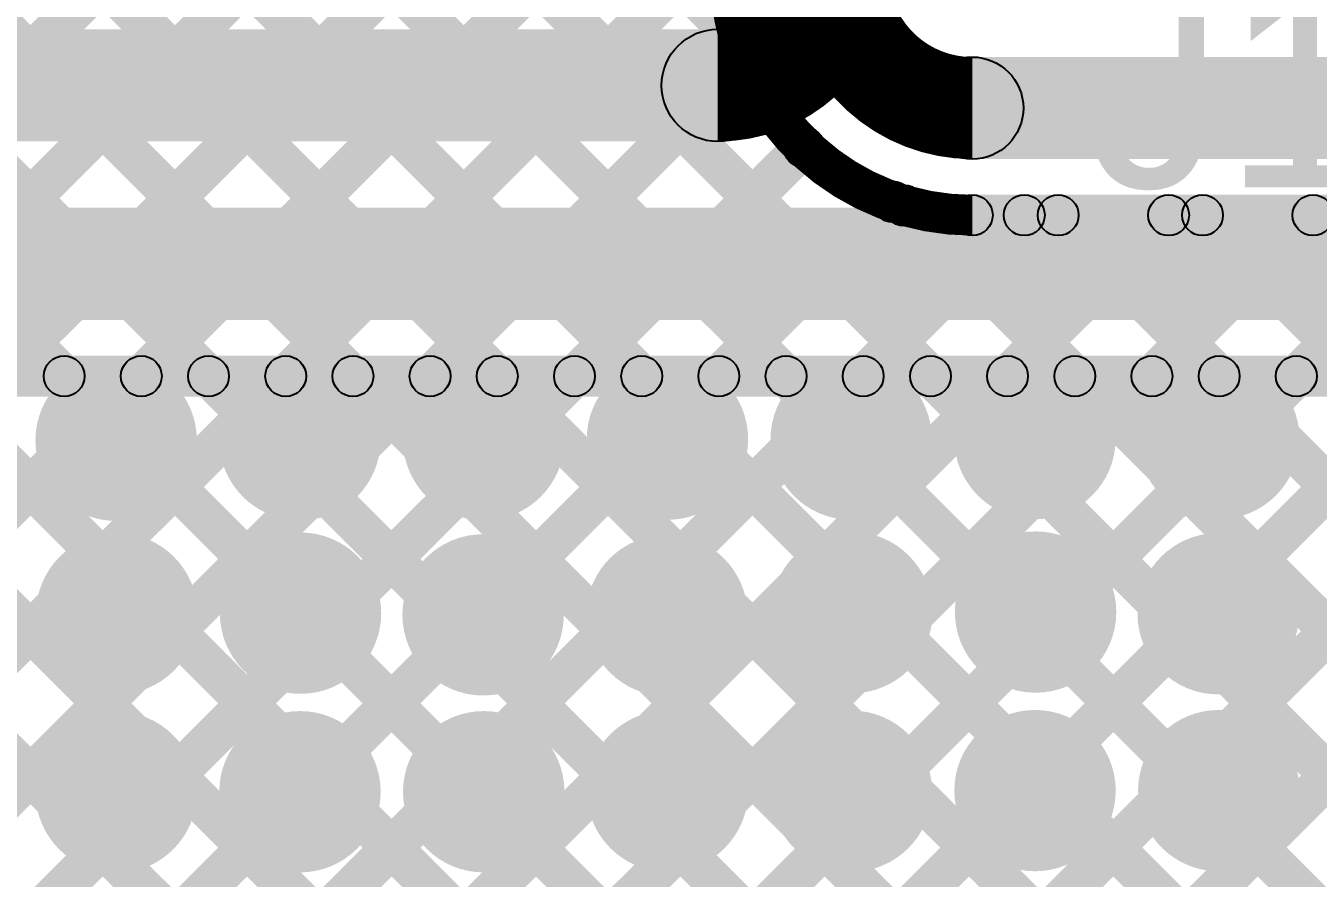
# Model space of a CAD drawing. Header units: millimetres. Extents: x -0.24 to 2.5, y 0 to 2.55.
# Drawn here: x 1.858 to 2.1111, y 1.0496 to 1.2167 of the extents above; entities that cross this region are included whole.
import ezdxf

# ---------------------------------------------------------------- set-up
doc = ezdxf.new("R2010")
doc.units = ezdxf.units.MM
doc.header["$MEASUREMENT"] = 0
for name, color, linetype in [('BottomLayer', 5, 'Continuous'), ('BottomSolder', 6, 'Continuous'), ('PadHoleLayer', 156, 'Continuous'), ('TopLayer', 1, 'Continuous'), ('TopOverlay', 2, 'Continuous'), ('TopPaste', 8, 'Continuous'), ('TopSolder', 216, 'Continuous'), ('ViaHoleLayer', 16, 'Continuous')]:
    doc.layers.add(name, color=color, linetype=linetype)

# ---------------------------------------------------------------- blocks, each defined once
blk = doc.blocks.new('TC2030_IDC_97')
at = {"layer": 'BottomSolder'}
h = blk.add_hatch(color=6, dxfattribs=at)
edge = h.paths.add_edge_path()
edge.add_arc((0.1, 0.04), 0.004, 0, 360)
h = blk.add_hatch(color=6, dxfattribs=at)
edge = h.paths.add_edge_path()
edge.add_arc((-0.1, 0), 0.004, 0, 360)
h = blk.add_hatch(color=6, dxfattribs=at)
edge = h.paths.add_edge_path()
edge.add_arc((0.1, -0.04), 0.004, 0, 360)
at = {"layer": 'PadHoleLayer'}
h = blk.add_hatch(color=156, dxfattribs=at)
edge = h.paths.add_edge_path()
edge.add_arc((0.1, 0.04), 0.01951, 0, 360)
h = blk.add_hatch(color=156, dxfattribs=at)
edge = h.paths.add_edge_path()
edge.add_arc((-0.1, 0), 0.01951, 0, 360)
h = blk.add_hatch(color=156, dxfattribs=at)
edge = h.paths.add_edge_path()
edge.add_arc((0.1, -0.04), 0.01951, 0, 360)
at = {"layer": 'TopLayer'}
h = blk.add_hatch(color=1, dxfattribs=at)
edge = h.paths.add_edge_path()
edge.add_arc((-0.05, 0.025), 0.01549, 0, 360)
h = blk.add_hatch(color=1, dxfattribs=at)
edge = h.paths.add_edge_path()
edge.add_arc((0, 0.025), 0.01549, 0, 360)
h = blk.add_hatch(color=1, dxfattribs=at)
edge = h.paths.add_edge_path()
edge.add_arc((0.05, 0.025), 0.01549, 0, 360)
h = blk.add_hatch(color=1, dxfattribs=at)
edge = h.paths.add_edge_path()
edge.add_arc((-0.05, -0.025), 0.01549, 0, 360)
h = blk.add_hatch(color=1, dxfattribs=at)
edge = h.paths.add_edge_path()
edge.add_arc((-0.05, -0.025), 0.01549, 0, 360)
h = blk.add_hatch(color=1, dxfattribs=at)
edge = h.paths.add_edge_path()
edge.add_arc((0, -0.025), 0.01549, 0, 360)
h = blk.add_hatch(color=1, dxfattribs=at)
edge = h.paths.add_edge_path()
edge.add_arc((0.05, -0.025), 0.01549, 0, 360)
at = {"layer": 'TopOverlay'}
h = blk.add_hatch(color=2, dxfattribs=at)
edge = h.paths.add_edge_path()
edge.add_arc((-0.0504, -0.057), 0.005, 0, 360)
h = blk.add_hatch(color=2, dxfattribs=at)
edge = h.paths.add_edge_path()
edge.add_arc((-0.0376, -0.057), 0.005, 0, 360)
at = {"layer": 'TopPaste'}
h = blk.add_hatch(color=8, dxfattribs=at)
edge = h.paths.add_edge_path()
edge.add_arc((-0.05, 0.025), 0.01549, 0, 360)
h = blk.add_hatch(color=8, dxfattribs=at)
edge = h.paths.add_edge_path()
edge.add_arc((0, 0.025), 0.01549, 0, 360)
h = blk.add_hatch(color=8, dxfattribs=at)
edge = h.paths.add_edge_path()
edge.add_arc((0.05, 0.025), 0.01549, 0, 360)
h = blk.add_hatch(color=8, dxfattribs=at)
edge = h.paths.add_edge_path()
edge.add_arc((-0.05, -0.025), 0.01549, 0, 360)
h = blk.add_hatch(color=8, dxfattribs=at)
edge = h.paths.add_edge_path()
edge.add_arc((-0.05, -0.025), 0.01549, 0, 360)
h = blk.add_hatch(color=8, dxfattribs=at)
edge = h.paths.add_edge_path()
edge.add_arc((0, -0.025), 0.01549, 0, 360)
h = blk.add_hatch(color=8, dxfattribs=at)
edge = h.paths.add_edge_path()
edge.add_arc((0.05, -0.025), 0.01549, 0, 360)
at = {"layer": 'TopSolder'}
h = blk.add_hatch(color=216, dxfattribs=at)
edge = h.paths.add_edge_path()
edge.add_arc((-0.05, 0.025), 0.01949, 0, 360)
h = blk.add_hatch(color=216, dxfattribs=at)
edge = h.paths.add_edge_path()
edge.add_arc((0, 0.025), 0.01949, 0, 360)
h = blk.add_hatch(color=216, dxfattribs=at)
edge = h.paths.add_edge_path()
edge.add_arc((0.05, 0.025), 0.01949, 0, 360)
h = blk.add_hatch(color=216, dxfattribs=at)
edge = h.paths.add_edge_path()
edge.add_arc((0.1, 0.04), 0.004, 0, 360)
h = blk.add_hatch(color=216, dxfattribs=at)
edge = h.paths.add_edge_path()
edge.add_arc((-0.1, 0), 0.004, 0, 360)
h = blk.add_hatch(color=216, dxfattribs=at)
edge = h.paths.add_edge_path()
edge.add_arc((-0.05, -0.025), 0.01949, 0, 360)
h = blk.add_hatch(color=216, dxfattribs=at)
edge = h.paths.add_edge_path()
edge.add_arc((-0.05, -0.025), 0.01949, 0, 360)
h = blk.add_hatch(color=216, dxfattribs=at)
edge = h.paths.add_edge_path()
edge.add_arc((0, -0.025), 0.01949, 0, 360)
h = blk.add_hatch(color=216, dxfattribs=at)
edge = h.paths.add_edge_path()
edge.add_arc((0.05, -0.025), 0.01949, 0, 360)
h = blk.add_hatch(color=216, dxfattribs=at)
edge = h.paths.add_edge_path()
edge.add_arc((0.1, -0.04), 0.004, 0, 360)
at = {"layer": 'TopOverlay', "const_width": 0.01}
blk.add_lwpolyline([(-0.0376, -0.057, 1), (-0.0504, -0.057, 1)], format="xyb", close=True, dxfattribs=at)
at = {"layer": 'TopOverlay'}
for centre in [(-0.0504, -0.057), (-0.0376, -0.057)]:
    blk.add_circle(centre, 0.005, dxfattribs=at)

msp = doc.modelspace()

# ---------------------------------------------------------------- hatches: boundary and pattern name
at = {"layer": 'BottomLayer'}
for points in [[(1.59671, 1.52424), (1.60236, 1.5299), (2.40183, 0.73044), (2.39617, 0.72478)], [(1.63789, 1.51135), (1.64354, 1.517), (2.40183, 0.75872), (2.39617, 0.75306)], [(1.58372, 1.50895), (1.58937, 1.5146), (2.40183, 0.70215), (2.39617, 0.69649)], [(1.66835, 1.50917), (1.674, 1.51483), (2.40183, 0.787), (2.39617, 0.78135)], [(1.69663, 1.50917), (1.70229, 1.51483), (2.00076, 1.21636), (1.9951, 1.2107)], [(1.56771, 1.49667), (1.57337, 1.50233), (2.40183, 0.67387), (2.39617, 0.66821)], [(1.5484, 1.48769), (1.55406, 1.49335), (2.40183, 0.64558), (2.39617, 0.63993)], [(1.5248, 1.48302), (1.53045, 1.48867), (2.2963, 0.72283), (2.29064, 0.71717)], [(1.50499, 1.47454), (1.51065, 1.48019), (2.26801, 0.72283), (2.26236, 0.71717)], [(1.49141, 1.45984), (1.49706, 1.46549), (2.17873, 0.78383), (2.17307, 0.77817)], [(1.48377, 1.43919), (1.48943, 1.44485), (2.15044, 0.78383), (2.14479, 0.77817)], [(1.48883, 0.83545), (1.48317, 0.84111), (2.05385, 1.41178), (2.05951, 1.40613)], [(1.48883, 0.80716), (1.48317, 0.81282), (2.06698, 1.39663), (2.07264, 1.39098)], [(1.48883, 0.77888), (1.48317, 0.78454), (1.99157, 1.29294), (1.99723, 1.28728)], [(1.49351, 0.75528), (1.48785, 0.76093), (1.99317, 1.26625), (1.99883, 1.2606)], [(1.5057, 0.73918), (1.50004, 0.74484), (1.99317, 1.23797), (1.99883, 1.23231)], [(1.52397, 0.72917), (1.51832, 0.73483), (1.9963, 1.21281), (2.00196, 1.20716)], [(2.04337, 1.19055), (2.04337, 1.21055), (2.32983, 1.21055), (2.32983, 1.19055)], [(1.55026, 0.72717), (1.5446, 0.73283), (2.00754, 1.19577), (2.01319, 1.19011)], [(1.5788, 0.72743), (1.57315, 0.73309), (2.02504, 1.18499), (2.0307, 1.17933)], [(1.57459, 0.66665), (1.56893, 0.6723), (2.079, 1.18238), (2.08466, 1.17672)], [(1.57906, 0.64284), (1.57341, 0.6485), (2.10729, 1.18238), (2.11294, 1.17672)], [(1.59449, 0.71484), (1.58883, 0.72049), (2.05072, 1.18238), (2.05637, 1.17672)], [(2.02715, 1.17865), (2.03281, 1.18431), (2.40183, 0.81529), (2.39617, 0.80963)], [(2.04337, 1.17555), (2.04337, 1.18355), (2.13428, 1.18355), (2.13428, 1.17555)], [(2.05737, 1.17672), (2.06302, 1.18238), (2.40183, 0.84357), (2.39617, 0.83792)], [(2.08565, 1.17672), (2.09131, 1.18238), (2.40183, 0.87186), (2.39617, 0.8662)], [(1.22183, 0.25732), (1.21617, 0.26298), (2.12965, 1.17646), (2.13531, 1.1708)], [(1.22183, 0.22904), (1.21617, 0.23469), (2.13714, 1.15567), (2.1428, 1.15001)], [(1.222, 0.20092), (1.21634, 0.20658), (2.16059, 1.15083), (2.16625, 1.14517)], [(1.23126, 0.1819), (1.22561, 0.18756), (2.18887, 1.15083), (2.19453, 1.14517)]]:
    msp.add_hatch(color=5, dxfattribs=at).paths.add_polyline_path(points)
h = msp.add_hatch(color=5, dxfattribs=at)
edge = h.paths.add_edge_path()
edge.add_arc((1.99793, 1.21353), 0.004, 0, 360)
h = msp.add_hatch(color=5, dxfattribs=at)
edge = h.paths.add_edge_path()
edge.add_arc((1.99913, 1.20999), 0.004, 0, 360)
h = msp.add_hatch(color=5, dxfattribs=at)
edge = h.paths.add_edge_path()
edge.add_arc((2.04337, 1.20055), 0.01, 0, 360)
h = msp.add_hatch(color=5, dxfattribs=at)
edge = h.paths.add_edge_path()
edge.add_arc((2.04337, 1.20055), 0.01, 0, 360)
h = msp.add_hatch(color=5, dxfattribs=at)
edge = h.paths.add_edge_path()
edge.add_arc((2.01037, 1.19294), 0.004, 0, 360)
h = msp.add_hatch(color=5, dxfattribs=at)
edge = h.paths.add_edge_path()
edge.add_arc((2.02787, 1.18216), 0.004, 0, 360)
h = msp.add_hatch(color=5, dxfattribs=at)
edge = h.paths.add_edge_path()
edge.add_arc((2.02998, 1.18148), 0.004, 0, 360)
h = msp.add_hatch(color=5, dxfattribs=at)
edge = h.paths.add_edge_path()
edge.add_arc((2.04337, 1.17955), 0.004, 0, 360)
h = msp.add_hatch(color=5, dxfattribs=at)
edge = h.paths.add_edge_path()
edge.add_arc((2.04337, 1.17955), 0.004, 0, 360)
h = msp.add_hatch(color=5, dxfattribs=at)
edge = h.paths.add_edge_path()
edge.add_arc((2.05355, 1.17955), 0.004, 0, 360)
h = msp.add_hatch(color=5, dxfattribs=at)
edge = h.paths.add_edge_path()
edge.add_arc((2.0602, 1.17955), 0.004, 0, 360)
h = msp.add_hatch(color=5, dxfattribs=at)
edge = h.paths.add_edge_path()
edge.add_arc((2.08183, 1.17955), 0.004, 0, 360)
h = msp.add_hatch(color=5, dxfattribs=at)
edge = h.paths.add_edge_path()
edge.add_arc((2.08848, 1.17955), 0.004, 0, 360)
h = msp.add_hatch(color=5, dxfattribs=at)
edge = h.paths.add_edge_path()
edge.add_arc((2.11011, 1.17955), 0.004, 0, 360)
h = msp.add_hatch(color=5, dxfattribs=at)
edge = h.paths.add_edge_path()
edge.add_arc((1.87565, 1.13544), 0.01181, 0, 360)
h = msp.add_hatch(color=5, dxfattribs=at)
edge = h.paths.add_edge_path()
edge.add_arc((1.91165, 1.13555), 0.01181, 0, 360)
h = msp.add_hatch(color=5, dxfattribs=at)
edge = h.paths.add_edge_path()
edge.add_arc((1.94765, 1.13555), 0.01181, 0, 360)
h = msp.add_hatch(color=5, dxfattribs=at)
edge = h.paths.add_edge_path()
edge.add_arc((1.98365, 1.13566), 0.01181, 0, 360)
h = msp.add_hatch(color=5, dxfattribs=at)
edge = h.paths.add_edge_path()
edge.add_arc((2.01965, 1.13566), 0.01181, 0, 360)
h = msp.add_hatch(color=5, dxfattribs=at)
edge = h.paths.add_edge_path()
edge.add_arc((2.05565, 1.13577), 0.01181, 0, 360)
h = msp.add_hatch(color=5, dxfattribs=at)
edge = h.paths.add_edge_path()
edge.add_arc((2.09165, 1.13577), 0.01181, 0, 360)
h = msp.add_hatch(color=5, dxfattribs=at)
edge = h.paths.add_edge_path()
edge.add_arc((1.87577, 1.10144), 0.01181, 0, 360)
h = msp.add_hatch(color=5, dxfattribs=at)
edge = h.paths.add_edge_path()
edge.add_arc((1.91177, 1.10155), 0.01181, 0, 360)
h = msp.add_hatch(color=5, dxfattribs=at)
edge = h.paths.add_edge_path()
edge.add_arc((1.94754, 1.10122), 0.01181, 0, 360)
h = msp.add_hatch(color=5, dxfattribs=at)
edge = h.paths.add_edge_path()
edge.add_arc((1.98354, 1.10111), 0.01181, 0, 360)
h = msp.add_hatch(color=5, dxfattribs=at)
edge = h.paths.add_edge_path()
edge.add_arc((2.01977, 1.10166), 0.01181, 0, 360)
h = msp.add_hatch(color=5, dxfattribs=at)
edge = h.paths.add_edge_path()
edge.add_arc((2.05577, 1.10177), 0.01181, 0, 360)
h = msp.add_hatch(color=5, dxfattribs=at)
edge = h.paths.add_edge_path()
edge.add_arc((2.09154, 1.10144), 0.01181, 0, 360)
h = msp.add_hatch(color=5, dxfattribs=at)
edge = h.paths.add_edge_path()
edge.add_arc((2.05566, 1.06677), 0.01181, 0, 360)
h = msp.add_hatch(color=5, dxfattribs=at)
edge = h.paths.add_edge_path()
edge.add_arc((2.09166, 1.06677), 0.01181, 0, 360)
h = msp.add_hatch(color=5, dxfattribs=at)
edge = h.paths.add_edge_path()
edge.add_arc((1.87566, 1.06644), 0.01181, 0, 360)
h = msp.add_hatch(color=5, dxfattribs=at)
edge = h.paths.add_edge_path()
edge.add_arc((1.91166, 1.06655), 0.01181, 0, 360)
h = msp.add_hatch(color=5, dxfattribs=at)
edge = h.paths.add_edge_path()
edge.add_arc((1.94766, 1.06655), 0.01181, 0, 360)
h = msp.add_hatch(color=5, dxfattribs=at)
edge = h.paths.add_edge_path()
edge.add_arc((1.98366, 1.06666), 0.01181, 0, 360)
h = msp.add_hatch(color=5, dxfattribs=at)
edge = h.paths.add_edge_path()
edge.add_arc((2.01966, 1.06666), 0.01181, 0, 360)
at = {"layer": 'BottomSolder'}
h = msp.add_hatch(color=6, dxfattribs=at)
edge = h.paths.add_edge_path()
edge.add_arc((1.87565, 1.13544), 0.01581, 0, 360)
h = msp.add_hatch(color=6, dxfattribs=at)
edge = h.paths.add_edge_path()
edge.add_arc((1.91165, 1.13555), 0.01581, 0, 360)
h = msp.add_hatch(color=6, dxfattribs=at)
edge = h.paths.add_edge_path()
edge.add_arc((1.94765, 1.13555), 0.01581, 0, 360)
h = msp.add_hatch(color=6, dxfattribs=at)
edge = h.paths.add_edge_path()
edge.add_arc((1.98365, 1.13566), 0.01581, 0, 360)
h = msp.add_hatch(color=6, dxfattribs=at)
edge = h.paths.add_edge_path()
edge.add_arc((2.01965, 1.13566), 0.01581, 0, 360)
h = msp.add_hatch(color=6, dxfattribs=at)
edge = h.paths.add_edge_path()
edge.add_arc((2.05565, 1.13577), 0.01581, 0, 360)
h = msp.add_hatch(color=6, dxfattribs=at)
edge = h.paths.add_edge_path()
edge.add_arc((2.09165, 1.13577), 0.01581, 0, 360)
h = msp.add_hatch(color=6, dxfattribs=at)
edge = h.paths.add_edge_path()
edge.add_arc((1.87577, 1.10144), 0.01581, 0, 360)
h = msp.add_hatch(color=6, dxfattribs=at)
edge = h.paths.add_edge_path()
edge.add_arc((1.91177, 1.10155), 0.01581, 0, 360)
h = msp.add_hatch(color=6, dxfattribs=at)
edge = h.paths.add_edge_path()
edge.add_arc((1.94754, 1.10122), 0.01581, 0, 360)
h = msp.add_hatch(color=6, dxfattribs=at)
edge = h.paths.add_edge_path()
edge.add_arc((1.98354, 1.10111), 0.01581, 0, 360)
h = msp.add_hatch(color=6, dxfattribs=at)
edge = h.paths.add_edge_path()
edge.add_arc((2.01977, 1.10166), 0.01581, 0, 360)
h = msp.add_hatch(color=6, dxfattribs=at)
edge = h.paths.add_edge_path()
edge.add_arc((2.05577, 1.10177), 0.01581, 0, 360)
h = msp.add_hatch(color=6, dxfattribs=at)
edge = h.paths.add_edge_path()
edge.add_arc((2.09154, 1.10144), 0.01581, 0, 360)
h = msp.add_hatch(color=6, dxfattribs=at)
edge = h.paths.add_edge_path()
edge.add_arc((1.87566, 1.06644), 0.01581, 0, 360)
h = msp.add_hatch(color=6, dxfattribs=at)
edge = h.paths.add_edge_path()
edge.add_arc((1.91166, 1.06655), 0.01581, 0, 360)
h = msp.add_hatch(color=6, dxfattribs=at)
edge = h.paths.add_edge_path()
edge.add_arc((1.94766, 1.06655), 0.01581, 0, 360)
h = msp.add_hatch(color=6, dxfattribs=at)
edge = h.paths.add_edge_path()
edge.add_arc((1.98366, 1.06666), 0.01581, 0, 360)
h = msp.add_hatch(color=6, dxfattribs=at)
edge = h.paths.add_edge_path()
edge.add_arc((2.01966, 1.06666), 0.01581, 0, 360)
h = msp.add_hatch(color=6, dxfattribs=at)
edge = h.paths.add_edge_path()
edge.add_arc((2.05566, 1.06677), 0.01581, 0, 360)
h = msp.add_hatch(color=6, dxfattribs=at)
edge = h.paths.add_edge_path()
edge.add_arc((2.09166, 1.06677), 0.01581, 0, 360)
at = {"layer": 'TopLayer'}
for points in [[(1.15025, 1.194), (1.15025, 1.216), (1.99351, 1.216), (1.99351, 1.194)], [(1.84753, 0.79817), (1.84187, 0.80383), (2.22039, 1.18234), (2.22605, 1.17669)], [(1.26723, 1.159), (1.26723, 1.181), (2.155, 1.181), (2.155, 1.159)], [(1.26723, 1.144), (1.26723, 1.152), (2.14897, 1.152), (2.14897, 1.144)], [(1.4744, 0.73617), (1.46875, 0.74183), (1.87775, 1.15083), (1.8834, 1.14517)], [(1.49369, 0.72717), (1.48803, 0.73283), (1.90603, 1.15083), (1.91169, 1.14517)], [(1.52197, 0.72717), (1.51632, 0.73283), (1.93432, 1.15083), (1.93997, 1.14517)], [(1.55026, 0.72717), (1.5446, 0.73283), (1.9626, 1.15083), (1.96826, 1.14517)], [(1.5788, 0.72743), (1.57315, 0.73309), (1.99088, 1.15083), (1.99654, 1.14517)], [(1.58011, 0.67217), (1.57445, 0.67783), (2.04745, 1.15083), (2.05311, 1.14517)], [(1.59449, 0.71484), (1.58883, 0.72049), (2.01917, 1.15083), (2.02483, 1.14517)], [(1.73378, 0.79756), (1.72812, 0.80321), (2.07574, 1.15083), (2.08139, 1.14517)], [(1.76268, 0.79817), (1.75702, 0.80383), (2.10402, 1.15083), (2.10968, 1.14517)], [(1.77779, 1.14517), (1.78344, 1.15083), (2.13044, 0.80383), (2.12479, 0.79817)], [(1.79096, 0.79817), (1.78531, 0.80383), (2.13231, 1.15083), (2.13796, 1.14517)], [(1.80607, 1.14517), (1.81173, 1.15083), (2.15873, 0.80383), (2.15307, 0.79817)], [(1.81925, 0.79817), (1.81359, 0.80383), (2.16059, 1.15083), (2.16625, 1.14517)], [(1.83436, 1.14517), (1.84001, 1.15083), (2.18701, 0.80383), (2.18136, 0.79817)], [(1.86264, 1.14517), (1.8683, 1.15083), (2.2153, 0.80383), (2.20964, 0.79817)], [(1.89093, 1.14517), (1.89658, 1.15083), (2.24358, 0.80383), (2.23793, 0.79817)], [(1.91921, 1.14517), (1.92487, 1.15083), (2.27187, 0.80383), (2.26621, 0.79817)], [(1.94749, 1.14517), (1.95315, 1.15083), (2.30015, 0.80383), (2.29449, 0.79817)], [(1.97578, 1.14517), (1.98144, 1.15083), (2.32508, 0.80719), (2.31942, 0.80153)], [(2.00406, 1.14517), (2.00972, 1.15083), (2.33652, 0.82402), (2.33087, 0.81837)], [(2.03235, 1.14517), (2.038, 1.15083), (2.33683, 0.852), (2.33117, 0.84635)], [(2.06063, 1.14517), (2.06629, 1.15083), (2.33683, 0.88029), (2.33117, 0.87463)], [(2.08892, 1.14517), (2.09457, 1.15083), (2.33683, 0.90857), (2.33117, 0.90292)]]:
    msp.add_hatch(color=1, dxfattribs=at).paths.add_polyline_path(points)
h = msp.add_hatch(color=1, dxfattribs=at)
edge = h.paths.add_edge_path()
edge.add_arc((1.99351, 1.205), 0.011, 0, 360)
h = msp.add_hatch(color=1, dxfattribs=at)
edge = h.paths.add_edge_path()
edge.add_arc((1.99351, 1.205), 0.011, 0, 360)
h = msp.add_hatch(color=1, dxfattribs=at)
edge = h.paths.add_edge_path()
edge.add_arc((1.86547, 1.148), 0.004, 0, 360)
h = msp.add_hatch(color=1, dxfattribs=at)
edge = h.paths.add_edge_path()
edge.add_arc((1.88058, 1.148), 0.004, 0, 360)
h = msp.add_hatch(color=1, dxfattribs=at)
edge = h.paths.add_edge_path()
edge.add_arc((1.89375, 1.148), 0.004, 0, 360)
h = msp.add_hatch(color=1, dxfattribs=at)
edge = h.paths.add_edge_path()
edge.add_arc((1.90886, 1.148), 0.004, 0, 360)
h = msp.add_hatch(color=1, dxfattribs=at)
edge = h.paths.add_edge_path()
edge.add_arc((1.92204, 1.148), 0.004, 0, 360)
h = msp.add_hatch(color=1, dxfattribs=at)
edge = h.paths.add_edge_path()
edge.add_arc((1.93714, 1.148), 0.004, 0, 360)
h = msp.add_hatch(color=1, dxfattribs=at)
edge = h.paths.add_edge_path()
edge.add_arc((1.95032, 1.148), 0.004, 0, 360)
h = msp.add_hatch(color=1, dxfattribs=at)
edge = h.paths.add_edge_path()
edge.add_arc((1.96543, 1.148), 0.004, 0, 360)
h = msp.add_hatch(color=1, dxfattribs=at)
edge = h.paths.add_edge_path()
edge.add_arc((1.97861, 1.148), 0.004, 0, 360)
h = msp.add_hatch(color=1, dxfattribs=at)
edge = h.paths.add_edge_path()
edge.add_arc((1.99371, 1.148), 0.004, 0, 360)
h = msp.add_hatch(color=1, dxfattribs=at)
edge = h.paths.add_edge_path()
edge.add_arc((2.00689, 1.148), 0.004, 0, 360)
h = msp.add_hatch(color=1, dxfattribs=at)
edge = h.paths.add_edge_path()
edge.add_arc((2.022, 1.148), 0.004, 0, 360)
h = msp.add_hatch(color=1, dxfattribs=at)
edge = h.paths.add_edge_path()
edge.add_arc((2.03518, 1.148), 0.004, 0, 360)
h = msp.add_hatch(color=1, dxfattribs=at)
edge = h.paths.add_edge_path()
edge.add_arc((2.05028, 1.148), 0.004, 0, 360)
h = msp.add_hatch(color=1, dxfattribs=at)
edge = h.paths.add_edge_path()
edge.add_arc((2.06346, 1.148), 0.004, 0, 360)
h = msp.add_hatch(color=1, dxfattribs=at)
edge = h.paths.add_edge_path()
edge.add_arc((2.07857, 1.148), 0.004, 0, 360)
h = msp.add_hatch(color=1, dxfattribs=at)
edge = h.paths.add_edge_path()
edge.add_arc((2.09174, 1.148), 0.004, 0, 360)
h = msp.add_hatch(color=1, dxfattribs=at)
edge = h.paths.add_edge_path()
edge.add_arc((2.10685, 1.148), 0.004, 0, 360)
h = msp.add_hatch(color=1, dxfattribs=at)
edge = h.paths.add_edge_path()
edge.add_arc((1.87565, 1.13544), 0.01181, 0, 360)
h = msp.add_hatch(color=1, dxfattribs=at)
edge = h.paths.add_edge_path()
edge.add_arc((1.91165, 1.13555), 0.01181, 0, 360)
h = msp.add_hatch(color=1, dxfattribs=at)
edge = h.paths.add_edge_path()
edge.add_arc((1.94765, 1.13555), 0.01181, 0, 360)
h = msp.add_hatch(color=1, dxfattribs=at)
edge = h.paths.add_edge_path()
edge.add_arc((1.98365, 1.13566), 0.01181, 0, 360)
h = msp.add_hatch(color=1, dxfattribs=at)
edge = h.paths.add_edge_path()
edge.add_arc((2.01965, 1.13566), 0.01181, 0, 360)
h = msp.add_hatch(color=1, dxfattribs=at)
edge = h.paths.add_edge_path()
edge.add_arc((2.05565, 1.13577), 0.01181, 0, 360)
h = msp.add_hatch(color=1, dxfattribs=at)
edge = h.paths.add_edge_path()
edge.add_arc((2.09165, 1.13577), 0.01181, 0, 360)
h = msp.add_hatch(color=1, dxfattribs=at)
edge = h.paths.add_edge_path()
edge.add_arc((1.87577, 1.10144), 0.01181, 0, 360)
h = msp.add_hatch(color=1, dxfattribs=at)
edge = h.paths.add_edge_path()
edge.add_arc((1.91177, 1.10155), 0.01181, 0, 360)
h = msp.add_hatch(color=1, dxfattribs=at)
edge = h.paths.add_edge_path()
edge.add_arc((1.94754, 1.10122), 0.01181, 0, 360)
h = msp.add_hatch(color=1, dxfattribs=at)
edge = h.paths.add_edge_path()
edge.add_arc((1.98354, 1.10111), 0.01181, 0, 360)
h = msp.add_hatch(color=1, dxfattribs=at)
edge = h.paths.add_edge_path()
edge.add_arc((2.01977, 1.10166), 0.01181, 0, 360)
h = msp.add_hatch(color=1, dxfattribs=at)
edge = h.paths.add_edge_path()
edge.add_arc((2.05577, 1.10177), 0.01181, 0, 360)
h = msp.add_hatch(color=1, dxfattribs=at)
edge = h.paths.add_edge_path()
edge.add_arc((2.09154, 1.10144), 0.01181, 0, 360)
h = msp.add_hatch(color=1, dxfattribs=at)
edge = h.paths.add_edge_path()
edge.add_arc((2.05566, 1.06677), 0.01181, 0, 360)
h = msp.add_hatch(color=1, dxfattribs=at)
edge = h.paths.add_edge_path()
edge.add_arc((2.09166, 1.06677), 0.01181, 0, 360)
h = msp.add_hatch(color=1, dxfattribs=at)
edge = h.paths.add_edge_path()
edge.add_arc((1.87566, 1.06644), 0.01181, 0, 360)
h = msp.add_hatch(color=1, dxfattribs=at)
edge = h.paths.add_edge_path()
edge.add_arc((1.91166, 1.06655), 0.01181, 0, 360)
h = msp.add_hatch(color=1, dxfattribs=at)
edge = h.paths.add_edge_path()
edge.add_arc((1.94766, 1.06655), 0.01181, 0, 360)
h = msp.add_hatch(color=1, dxfattribs=at)
edge = h.paths.add_edge_path()
edge.add_arc((1.98366, 1.06666), 0.01181, 0, 360)
h = msp.add_hatch(color=1, dxfattribs=at)
edge = h.paths.add_edge_path()
edge.add_arc((2.01966, 1.06666), 0.01181, 0, 360)
at = {"layer": 'TopSolder'}
h = msp.add_hatch(color=216, dxfattribs=at)
edge = h.paths.add_edge_path()
edge.add_arc((1.87565, 1.13544), 0.01581, 0, 360)
h = msp.add_hatch(color=216, dxfattribs=at)
edge = h.paths.add_edge_path()
edge.add_arc((1.91165, 1.13555), 0.01581, 0, 360)
h = msp.add_hatch(color=216, dxfattribs=at)
edge = h.paths.add_edge_path()
edge.add_arc((1.94765, 1.13555), 0.01581, 0, 360)
h = msp.add_hatch(color=216, dxfattribs=at)
edge = h.paths.add_edge_path()
edge.add_arc((1.98365, 1.13566), 0.01581, 0, 360)
h = msp.add_hatch(color=216, dxfattribs=at)
edge = h.paths.add_edge_path()
edge.add_arc((2.01965, 1.13566), 0.01581, 0, 360)
h = msp.add_hatch(color=216, dxfattribs=at)
edge = h.paths.add_edge_path()
edge.add_arc((2.05565, 1.13577), 0.01581, 0, 360)
h = msp.add_hatch(color=216, dxfattribs=at)
edge = h.paths.add_edge_path()
edge.add_arc((2.09165, 1.13577), 0.01581, 0, 360)
h = msp.add_hatch(color=216, dxfattribs=at)
edge = h.paths.add_edge_path()
edge.add_arc((1.87577, 1.10144), 0.01581, 0, 360)
h = msp.add_hatch(color=216, dxfattribs=at)
edge = h.paths.add_edge_path()
edge.add_arc((1.91177, 1.10155), 0.01581, 0, 360)
h = msp.add_hatch(color=216, dxfattribs=at)
edge = h.paths.add_edge_path()
edge.add_arc((1.94754, 1.10122), 0.01581, 0, 360)
h = msp.add_hatch(color=216, dxfattribs=at)
edge = h.paths.add_edge_path()
edge.add_arc((1.98354, 1.10111), 0.01581, 0, 360)
h = msp.add_hatch(color=216, dxfattribs=at)
edge = h.paths.add_edge_path()
edge.add_arc((2.01977, 1.10166), 0.01581, 0, 360)
h = msp.add_hatch(color=216, dxfattribs=at)
edge = h.paths.add_edge_path()
edge.add_arc((2.05577, 1.10177), 0.01581, 0, 360)
h = msp.add_hatch(color=216, dxfattribs=at)
edge = h.paths.add_edge_path()
edge.add_arc((2.09154, 1.10144), 0.01581, 0, 360)
h = msp.add_hatch(color=216, dxfattribs=at)
edge = h.paths.add_edge_path()
edge.add_arc((1.87566, 1.06644), 0.01581, 0, 360)
h = msp.add_hatch(color=216, dxfattribs=at)
edge = h.paths.add_edge_path()
edge.add_arc((1.91166, 1.06655), 0.01581, 0, 360)
h = msp.add_hatch(color=216, dxfattribs=at)
edge = h.paths.add_edge_path()
edge.add_arc((1.94766, 1.06655), 0.01581, 0, 360)
h = msp.add_hatch(color=216, dxfattribs=at)
edge = h.paths.add_edge_path()
edge.add_arc((1.98366, 1.06666), 0.01581, 0, 360)
h = msp.add_hatch(color=216, dxfattribs=at)
edge = h.paths.add_edge_path()
edge.add_arc((2.01966, 1.06666), 0.01581, 0, 360)
h = msp.add_hatch(color=216, dxfattribs=at)
edge = h.paths.add_edge_path()
edge.add_arc((2.05566, 1.06677), 0.01581, 0, 360)
h = msp.add_hatch(color=216, dxfattribs=at)
edge = h.paths.add_edge_path()
edge.add_arc((2.09166, 1.06677), 0.01581, 0, 360)
at = {"layer": 'ViaHoleLayer'}
h = msp.add_hatch(color=16, dxfattribs=at)
edge = h.paths.add_edge_path()
edge.add_arc((1.87565, 1.13544), 0.00787, 0, 360)
h = msp.add_hatch(color=16, dxfattribs=at)
edge = h.paths.add_edge_path()
edge.add_arc((1.91165, 1.13555), 0.00787, 0, 360)
h = msp.add_hatch(color=16, dxfattribs=at)
edge = h.paths.add_edge_path()
edge.add_arc((1.94765, 1.13555), 0.00787, 0, 360)
h = msp.add_hatch(color=16, dxfattribs=at)
edge = h.paths.add_edge_path()
edge.add_arc((1.98365, 1.13566), 0.00787, 0, 360)
h = msp.add_hatch(color=16, dxfattribs=at)
edge = h.paths.add_edge_path()
edge.add_arc((2.01965, 1.13566), 0.00787, 0, 360)
h = msp.add_hatch(color=16, dxfattribs=at)
edge = h.paths.add_edge_path()
edge.add_arc((2.05565, 1.13577), 0.00787, 0, 360)
h = msp.add_hatch(color=16, dxfattribs=at)
edge = h.paths.add_edge_path()
edge.add_arc((2.09165, 1.13577), 0.00787, 0, 360)
h = msp.add_hatch(color=16, dxfattribs=at)
edge = h.paths.add_edge_path()
edge.add_arc((1.87577, 1.10144), 0.00787, 0, 360)
h = msp.add_hatch(color=16, dxfattribs=at)
edge = h.paths.add_edge_path()
edge.add_arc((1.91177, 1.10155), 0.00787, 0, 360)
h = msp.add_hatch(color=16, dxfattribs=at)
edge = h.paths.add_edge_path()
edge.add_arc((1.94754, 1.10122), 0.00787, 0, 360)
h = msp.add_hatch(color=16, dxfattribs=at)
edge = h.paths.add_edge_path()
edge.add_arc((1.98354, 1.10111), 0.00787, 0, 360)
h = msp.add_hatch(color=16, dxfattribs=at)
edge = h.paths.add_edge_path()
edge.add_arc((2.01977, 1.10166), 0.00787, 0, 360)
h = msp.add_hatch(color=16, dxfattribs=at)
edge = h.paths.add_edge_path()
edge.add_arc((2.05577, 1.10177), 0.00787, 0, 360)
h = msp.add_hatch(color=16, dxfattribs=at)
edge = h.paths.add_edge_path()
edge.add_arc((2.09154, 1.10144), 0.00787, 0, 360)
h = msp.add_hatch(color=16, dxfattribs=at)
edge = h.paths.add_edge_path()
edge.add_arc((1.87566, 1.06644), 0.00787, 0, 360)
h = msp.add_hatch(color=16, dxfattribs=at)
edge = h.paths.add_edge_path()
edge.add_arc((1.91166, 1.06655), 0.00787, 0, 360)
h = msp.add_hatch(color=16, dxfattribs=at)
edge = h.paths.add_edge_path()
edge.add_arc((1.94766, 1.06655), 0.00787, 0, 360)
h = msp.add_hatch(color=16, dxfattribs=at)
edge = h.paths.add_edge_path()
edge.add_arc((1.98366, 1.06666), 0.00787, 0, 360)
h = msp.add_hatch(color=16, dxfattribs=at)
edge = h.paths.add_edge_path()
edge.add_arc((2.01966, 1.06666), 0.00787, 0, 360)
h = msp.add_hatch(color=16, dxfattribs=at)
edge = h.paths.add_edge_path()
edge.add_arc((2.05566, 1.06677), 0.00787, 0, 360)
h = msp.add_hatch(color=16, dxfattribs=at)
edge = h.paths.add_edge_path()
edge.add_arc((2.09166, 1.06677), 0.00787, 0, 360)

# ---------------------------------------------------------------- linework, layer by layer
at = {"layer": 'BottomLayer'}
for points, const_width in [([(2.04337, 1.20055, -0.414214), (2.017, 1.22692)], 0.02), ([(2.04337, 1.17955, -0.414214), (1.996, 1.22692)], 0.008)]:
    msp.add_lwpolyline(points, format="xyb", dxfattribs=dict(at, const_width=const_width))
for centre, radius in [((1.99793, 1.21353), 0.004), ((1.99913, 1.20999), 0.004), ((2.04337, 1.20055), 0.01), ((2.04337, 1.20055), 0.01), ((2.01037, 1.19294), 0.004), ((2.02787, 1.18216), 0.004), ((2.02998, 1.18148), 0.004), ((2.04337, 1.17955), 0.004), ((2.04337, 1.17955), 0.004), ((2.05355, 1.17955), 0.004), ((2.0602, 1.17955), 0.004), ((2.08183, 1.17955), 0.004), ((2.08848, 1.17955), 0.004), ((2.11011, 1.17955), 0.004)]:
    msp.add_circle(centre, radius, dxfattribs=at)
at = {"layer": 'TopLayer', "const_width": 0.022}
msp.add_lwpolyline([(2.017, 1.22849, -0.414214), (1.99351, 1.205)], format="xyb", dxfattribs=at)
at = {"layer": 'TopLayer'}
for centre, radius in [((1.99351, 1.205), 0.011), ((1.99351, 1.205), 0.011), ((1.86547, 1.148), 0.004), ((1.88058, 1.148), 0.004), ((1.89375, 1.148), 0.004), ((1.90886, 1.148), 0.004), ((1.92204, 1.148), 0.004), ((1.93714, 1.148), 0.004), ((1.95032, 1.148), 0.004), ((1.96543, 1.148), 0.004), ((1.97861, 1.148), 0.004), ((1.99371, 1.148), 0.004), ((2.00689, 1.148), 0.004), ((2.022, 1.148), 0.004), ((2.03518, 1.148), 0.004), ((2.05028, 1.148), 0.004), ((2.06346, 1.148), 0.004), ((2.07857, 1.148), 0.004), ((2.09174, 1.148), 0.004), ((2.10685, 1.148), 0.004)]:
    msp.add_circle(centre, radius, dxfattribs=at)

# ---------------------------------------------------------------- block references
msp.add_blockref('TC2030_IDC_97', (2.188, 1.278))

# ---------------------------------------------------------------- texts
at = {"layer": 'TopOverlay'}
msp.add_text('J1', height=0.04, dxfattribs=at).set_placement((2.066, 1.185))

doc.saveas('drawing.dxf')
